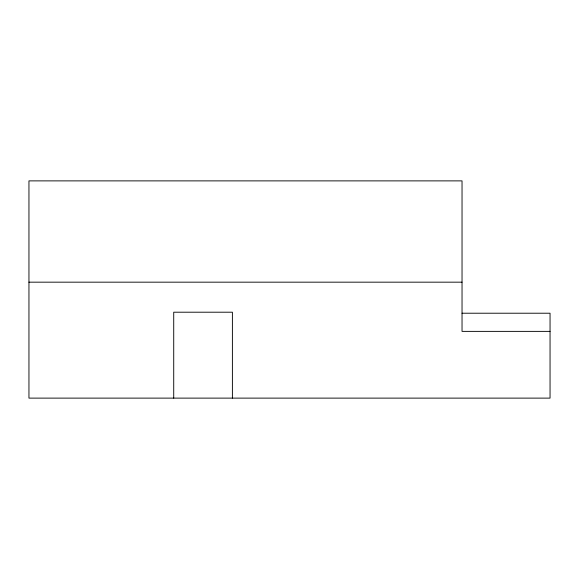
<?xml version="1.0" encoding="UTF-8"?>
<svg xmlns="http://www.w3.org/2000/svg" width="579" height="579" viewBox="0 0 579 579"><rect width="100%" height="100%" fill="white"/><g stroke="black" fill="none" stroke-linecap="round" stroke-linejoin="round"><path stroke-width="0.87" d="M28.95 282.168L462.035 282.168M462.035 313.217L550.05 313.217L550.05 398.12L28.95 398.12L28.95 180.88L462.035 180.88L462.035 331.376L550.05 331.376M232.396 398.12L232.396 312.204L173.722 312.204L173.722 398.12"/></g></svg>
